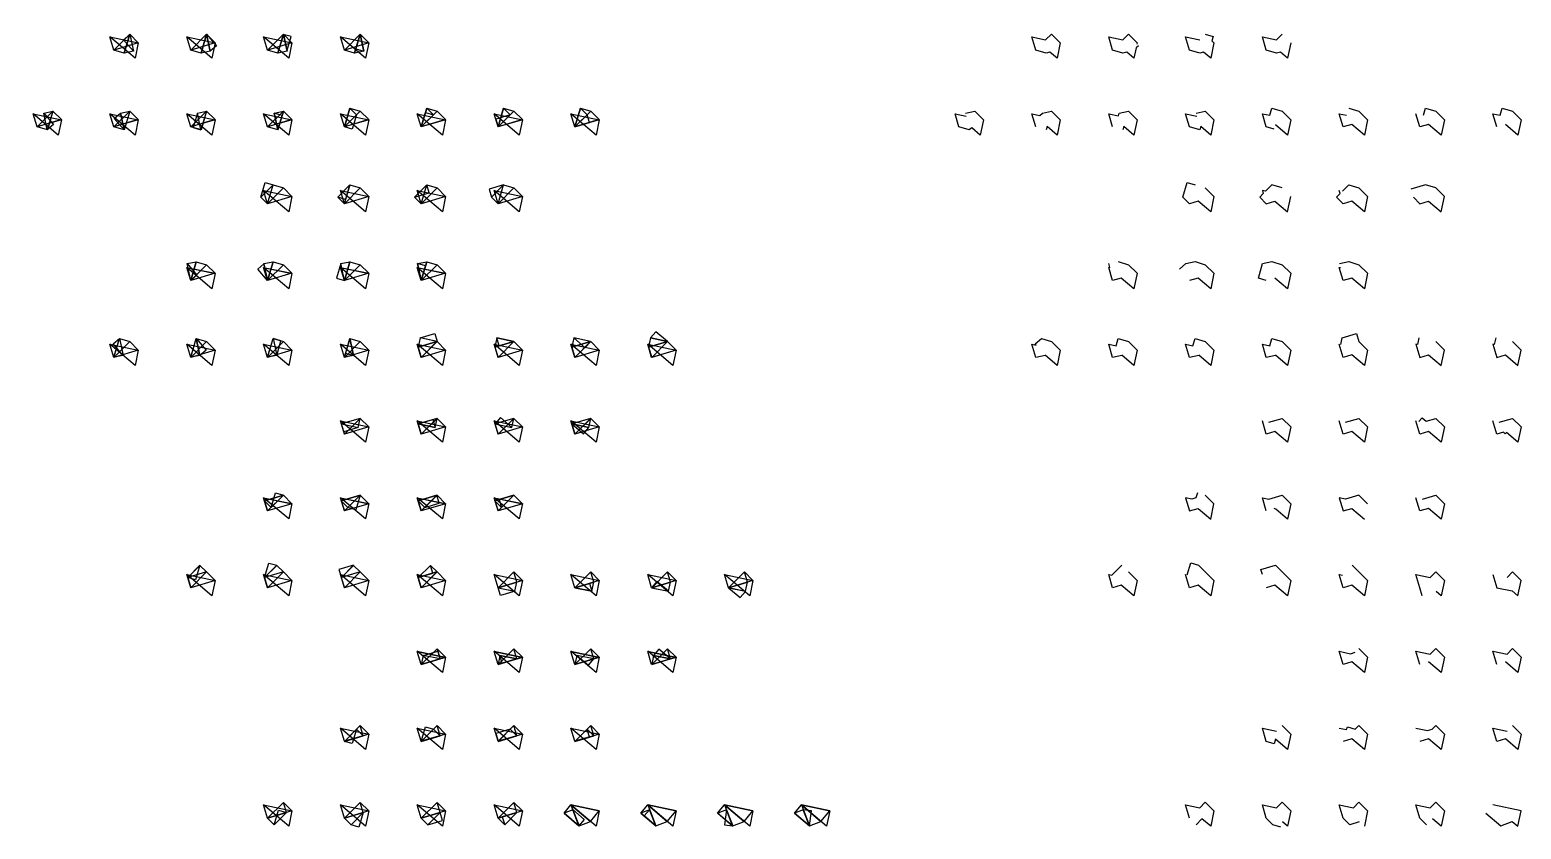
# Model space of a CAD drawing. Header units: inches. Extents: x -12292079.407 to -12292079.373, y 116895049.277 to 116895049.734.
# Drawn here: x -12292079.40041 to -12292079.38685, y 116895049.54271 to 116895049.54998 of the extents above; entities that cross this region are included whole.
import ezdxf

# ---------------------------------------------------------------- set-up
doc = ezdxf.new("R2010")
doc.units = ezdxf.units.IN
doc.header["$MEASUREMENT"] = 0
for name, color, linetype in [('BASE', 170, 'Continuous'), ('HYPOTENUSE', 20, 'Continuous'), ('PERPENDICULAR', 90, 'Continuous'), ('Standard', 7, 'Continuous')]:
    doc.layers.add(name, color=color, linetype=linetype)

# ---------------------------------------------------------------- blocks, each defined once
blk = doc.blocks.new('fundamental_block_GT')
at = {"layer": 'BASE'}
blk.add_line((0, 0), (879, -7), dxfattribs=at)
at = {"layer": 'HYPOTENUSE'}
blk.add_line((883, 469), (0, 0), dxfattribs=at)
at = {"layer": 'PERPENDICULAR'}
blk.add_line((879, -7), (883, 469), dxfattribs=at)

msp = doc.modelspace()

# ---------------------------------------------------------------- linework, layer by layer
for points in [[(-12292079.391174, 116895049.549892), (-12292079.391117, 116895049.549941), (-12292079.391039, 116895049.549863), (-12292079.391068, 116895049.549723), (-12292079.391132, 116895049.549777), (-12292079.391168, 116895049.549769), (-12292079.391261, 116895049.549797), (-12292079.391297, 116895049.549917), (-12292079.391174, 116895049.549892)], [(-12292079.391177, 116895049.547019), (-12292079.391261, 116895049.547001), (-12292079.391297, 116895049.547121), (-12292079.391258, 116895049.547113), (-12292079.391267, 116895049.547124), (-12292079.39121, 116895049.547173), (-12292079.391117, 116895049.547145), (-12292079.391039, 116895049.547067), (-12292079.391068, 116895049.546927), (-12292079.391177, 116895049.54702)], [(-12292079.390478, 116895049.547019), (-12292079.390562, 116895049.547001), (-12292079.390598, 116895049.547121), (-12292079.39053, 116895049.547107), (-12292079.390511, 116895049.547173), (-12292079.390418, 116895049.547145), (-12292079.39034, 116895049.547067), (-12292079.390369, 116895049.546927), (-12292079.390478, 116895049.54702)], [(-12292079.389779, 116895049.547019), (-12292079.389863, 116895049.547001), (-12292079.389899, 116895049.547121), (-12292079.389832, 116895049.547107), (-12292079.389812, 116895049.547173), (-12292079.389719, 116895049.547145), (-12292079.389641, 116895049.547067), (-12292079.38967, 116895049.546927), (-12292079.389779, 116895049.54702)], [(-12292079.38908, 116895049.547019), (-12292079.389164, 116895049.547001), (-12292079.3892, 116895049.547121), (-12292079.389133, 116895049.547107), (-12292079.389113, 116895049.547173), (-12292079.38902, 116895049.547145), (-12292079.388942, 116895049.547067), (-12292079.388971, 116895049.546927), (-12292079.38908, 116895049.54702)]]:
    msp.add_lwpolyline(points)
for points in [[(-12292079.390328, 116895049.549836), (-12292079.390349, 116895049.549818), (-12292079.390369, 116895049.549723), (-12292079.390433, 116895049.549777), (-12292079.390469, 116895049.549769), (-12292079.390562, 116895049.549797), (-12292079.390598, 116895049.549917), (-12292079.390469, 116895049.54989), (-12292079.390418, 116895049.549941), (-12292079.39034, 116895049.549863), (-12292079.390342, 116895049.549852)], [(-12292079.389719, 116895049.549941), (-12292079.389647, 116895049.54992), (-12292079.389659, 116895049.549881), (-12292079.389641, 116895049.549863), (-12292079.38967, 116895049.549723), (-12292079.389734, 116895049.549777), (-12292079.38977, 116895049.549769), (-12292079.389863, 116895049.549797), (-12292079.389899, 116895049.549917), (-12292079.38977, 116895049.54989)], [(-12292079.388942, 116895049.549863), (-12292079.388971, 116895049.549723), (-12292079.389035, 116895049.549777), (-12292079.389071, 116895049.549769), (-12292079.389164, 116895049.549797), (-12292079.3892, 116895049.549917), (-12292079.389071, 116895049.54989), (-12292079.38902, 116895049.549941)], [(-12292079.391899, 116895049.549224), (-12292079.391816, 116895049.549242), (-12292079.391738, 116895049.549164), (-12292079.391767, 116895049.549024), (-12292079.391844, 116895049.54909), (-12292079.391867, 116895049.549071), (-12292079.39196, 116895049.549098), (-12292079.391996, 116895049.549218), (-12292079.391894, 116895049.549197)], [(-12292079.391261, 116895049.549098), (-12292079.391297, 116895049.549218), (-12292079.391225, 116895049.549203), (-12292079.3912, 116895049.549224), (-12292079.391117, 116895049.549242), (-12292079.391039, 116895049.549164), (-12292079.391068, 116895049.549024), (-12292079.391159, 116895049.549101), (-12292079.391168, 116895049.549071)], [(-12292079.390562, 116895049.549098), (-12292079.390598, 116895049.549218), (-12292079.390509, 116895049.5492), (-12292079.390502, 116895049.549224), (-12292079.390418, 116895049.549242), (-12292079.39034, 116895049.549164), (-12292079.390369, 116895049.549024), (-12292079.39046, 116895049.549101), (-12292079.390469, 116895049.549071)], [(-12292079.389803, 116895049.549224), (-12292079.389719, 116895049.549242), (-12292079.389641, 116895049.549164), (-12292079.38967, 116895049.549024), (-12292079.389761, 116895049.549101), (-12292079.38977, 116895049.549071), (-12292079.389863, 116895049.549098), (-12292079.389899, 116895049.549218), (-12292079.389797, 116895049.549197)], [(-12292079.389092, 116895049.549077), (-12292079.389164, 116895049.549098), (-12292079.3892, 116895049.549218), (-12292079.389133, 116895049.549204), (-12292079.389113, 116895049.549269), (-12292079.38902, 116895049.549242), (-12292079.388942, 116895049.549164), (-12292079.388971, 116895049.549024), (-12292079.38908, 116895049.549117)], [(-12292079.388414, 116895049.549269), (-12292079.388321, 116895049.549242), (-12292079.388243, 116895049.549164), (-12292079.388272, 116895049.549024), (-12292079.388387, 116895049.549121), (-12292079.388465, 116895049.549098), (-12292079.388501, 116895049.549218), (-12292079.388434, 116895049.549204)], [(-12292079.387735, 116895049.549204), (-12292079.387715, 116895049.549269), (-12292079.387622, 116895049.549242), (-12292079.387544, 116895049.549164), (-12292079.387574, 116895049.549024), (-12292079.387688, 116895049.549121), (-12292079.387766, 116895049.549098), (-12292079.387802, 116895049.549218)], [(-12292079.387067, 116895049.549098), (-12292079.387103, 116895049.549218), (-12292079.387036, 116895049.549204), (-12292079.387017, 116895049.549269), (-12292079.386923, 116895049.549242), (-12292079.386845, 116895049.549164), (-12292079.386875, 116895049.549024), (-12292079.386989, 116895049.549121)], [(-12292079.389719, 116895049.548543), (-12292079.389641, 116895049.548465), (-12292079.38967, 116895049.548325), (-12292079.389785, 116895049.548422), (-12292079.389863, 116895049.548399), (-12292079.389923, 116895049.548459), (-12292079.389884, 116895049.548592), (-12292079.389812, 116895049.54857)], [(-12292079.38902, 116895049.548543), (-12292079.389113, 116895049.54857), (-12292079.38917, 116895049.548513), (-12292079.3892, 116895049.548519), (-12292079.389192, 116895049.548492), (-12292079.389224, 116895049.548459), (-12292079.389164, 116895049.548399), (-12292079.389086, 116895049.548422), (-12292079.388971, 116895049.548325), (-12292079.388942, 116895049.548465)], [(-12292079.388471, 116895049.548513), (-12292079.388414, 116895049.54857), (-12292079.388321, 116895049.548543), (-12292079.388243, 116895049.548465), (-12292079.388272, 116895049.548325), (-12292079.388387, 116895049.548422), (-12292079.388465, 116895049.548399), (-12292079.388525, 116895049.548459), (-12292079.388493, 116895049.548492), (-12292079.388501, 116895049.548519)], [(-12292079.387826, 116895049.548459), (-12292079.387766, 116895049.548399), (-12292079.387688, 116895049.548422), (-12292079.387574, 116895049.548325), (-12292079.387544, 116895049.548465), (-12292079.387622, 116895049.548543), (-12292079.387715, 116895049.54857), (-12292079.387848, 116895049.548531)], [(-12292079.390511, 116895049.547872), (-12292079.390418, 116895049.547844), (-12292079.39034, 116895049.547766), (-12292079.390369, 116895049.547626), (-12292079.390483, 116895049.547723), (-12292079.390562, 116895049.5477), (-12292079.390598, 116895049.54782), (-12292079.390587, 116895049.547818), (-12292079.390595, 116895049.547854)], [(-12292079.389953, 116895049.547805), (-12292079.389896, 116895049.547854), (-12292079.389812, 116895049.547872), (-12292079.389719, 116895049.547844), (-12292079.389641, 116895049.547766), (-12292079.38967, 116895049.547626), (-12292079.389785, 116895049.547723), (-12292079.389863, 116895049.5477)], [(-12292079.389164, 116895049.5477), (-12292079.389236, 116895049.547721), (-12292079.389197, 116895049.547854), (-12292079.389113, 116895049.547872), (-12292079.38902, 116895049.547844), (-12292079.388942, 116895049.547766), (-12292079.388971, 116895049.547626), (-12292079.389086, 116895049.547723)], [(-12292079.388498, 116895049.547854), (-12292079.388414, 116895049.547872), (-12292079.388321, 116895049.547844), (-12292079.388243, 116895049.547766), (-12292079.388272, 116895049.547626), (-12292079.388387, 116895049.547723), (-12292079.388465, 116895049.5477), (-12292079.388501, 116895049.54782), (-12292079.38849, 116895049.547818)], [(-12292079.388487, 116895049.547119), (-12292079.388475, 116895049.547178), (-12292079.388343, 116895049.547217), (-12292079.388321, 116895049.547145), (-12292079.388243, 116895049.547067), (-12292079.388272, 116895049.546927), (-12292079.388387, 116895049.547024), (-12292079.388465, 116895049.547001), (-12292079.388501, 116895049.547121)], [(-12292079.387776, 116895049.547178), (-12292079.387789, 116895049.547119), (-12292079.387802, 116895049.547121), (-12292079.387766, 116895049.547001), (-12292079.387688, 116895049.547024), (-12292079.387574, 116895049.546927), (-12292079.387544, 116895049.547067), (-12292079.387622, 116895049.547145)], [(-12292079.387077, 116895049.547178), (-12292079.38709, 116895049.547119), (-12292079.387103, 116895049.547121), (-12292079.387067, 116895049.547001), (-12292079.386989, 116895049.547024), (-12292079.386875, 116895049.546927), (-12292079.386845, 116895049.547067), (-12292079.386923, 116895049.547145)], [(-12292079.389141, 116895049.54641), (-12292079.38902, 116895049.546446), (-12292079.388942, 116895049.546368), (-12292079.388971, 116895049.546228), (-12292079.389086, 116895049.546326), (-12292079.389164, 116895049.546302), (-12292079.3892, 116895049.546423)], [(-12292079.388442, 116895049.54641), (-12292079.388321, 116895049.546446), (-12292079.388243, 116895049.546368), (-12292079.388272, 116895049.546228), (-12292079.388387, 116895049.546326), (-12292079.388465, 116895049.546302), (-12292079.388501, 116895049.546423)], [(-12292079.387775, 116895049.546417), (-12292079.387745, 116895049.546452), (-12292079.387708, 116895049.546421), (-12292079.387622, 116895049.546446), (-12292079.387544, 116895049.546368), (-12292079.387574, 116895049.546228), (-12292079.387688, 116895049.546326), (-12292079.387766, 116895049.546302), (-12292079.387802, 116895049.546423)], [(-12292079.387044, 116895049.54641), (-12292079.386923, 116895049.546446), (-12292079.386845, 116895049.546368), (-12292079.386875, 116895049.546228), (-12292079.386979, 116895049.546318), (-12292079.38699, 116895049.546306), (-12292079.387007, 116895049.54632), (-12292079.387067, 116895049.546302), (-12292079.387103, 116895049.546423)], [(-12292079.389791, 116895049.545769), (-12292079.389805, 116895049.545722), (-12292079.38984, 116895049.545711), (-12292079.389899, 116895049.545724), (-12292079.389863, 116895049.545603), (-12292079.389785, 116895049.545627), (-12292079.38967, 116895049.545529), (-12292079.389641, 116895049.545669), (-12292079.389719, 116895049.545747)], [(-12292079.389164, 116895049.545603), (-12292079.3892, 116895049.545724), (-12292079.389141, 116895049.545711), (-12292079.38902, 116895049.545747), (-12292079.388942, 116895049.545669), (-12292079.388971, 116895049.545529), (-12292079.389078, 116895049.545621), (-12292079.389092, 116895049.545625)], [(-12292079.388243, 116895049.545669), (-12292079.388321, 116895049.545747), (-12292079.388442, 116895049.545711), (-12292079.388501, 116895049.545724), (-12292079.388465, 116895049.545603), (-12292079.388387, 116895049.545627), (-12292079.388272, 116895049.545529)], [(-12292079.387743, 116895049.545711), (-12292079.387622, 116895049.545747), (-12292079.387544, 116895049.545669), (-12292079.387574, 116895049.545529), (-12292079.387688, 116895049.545627), (-12292079.387766, 116895049.545603), (-12292079.387802, 116895049.545724)], [(-12292079.390418, 116895049.545048), (-12292079.39034, 116895049.54497), (-12292079.390369, 116895049.544831), (-12292079.390483, 116895049.544928), (-12292079.390562, 116895049.544904), (-12292079.390598, 116895049.545025), (-12292079.390568, 116895049.545018), (-12292079.390479, 116895049.545109)], [(-12292079.389883, 116895049.545022), (-12292079.389852, 116895049.54513), (-12292079.38978, 116895049.545109), (-12292079.389719, 116895049.545048), (-12292079.389641, 116895049.54497), (-12292079.38967, 116895049.544831), (-12292079.389785, 116895049.544928), (-12292079.389863, 116895049.544904), (-12292079.389899, 116895049.545025)], [(-12292079.3892, 116895049.545025), (-12292079.389213, 116895049.545069), (-12292079.389081, 116895049.545109), (-12292079.38902, 116895049.545048), (-12292079.388942, 116895049.54497), (-12292079.388971, 116895049.544831), (-12292079.389086, 116895049.544928), (-12292079.389164, 116895049.544904)], [(-12292079.388382, 116895049.545109), (-12292079.388321, 116895049.545048), (-12292079.388243, 116895049.54497), (-12292079.388272, 116895049.544831), (-12292079.388387, 116895049.544928), (-12292079.388465, 116895049.544904), (-12292079.388501, 116895049.545025), (-12292079.388472, 116895049.545018)], [(-12292079.387745, 116895049.544832), (-12292079.387766, 116895049.544904), (-12292079.387802, 116895049.545025), (-12292079.387673, 116895049.544998), (-12292079.387622, 116895049.545048), (-12292079.387544, 116895049.54497), (-12292079.387574, 116895049.544831), (-12292079.38762, 116895049.54487)], [(-12292079.387103, 116895049.545025), (-12292079.387067, 116895049.544904), (-12292079.386927, 116895049.544875), (-12292079.386875, 116895049.544831), (-12292079.386845, 116895049.54497), (-12292079.386923, 116895049.545048), (-12292079.386974, 116895049.544998)], [(-12292079.388321, 116895049.54435), (-12292079.388243, 116895049.544272), (-12292079.388272, 116895049.544132), (-12292079.388387, 116895049.544229), (-12292079.388465, 116895049.544205), (-12292079.388501, 116895049.544326), (-12292079.388397, 116895049.544304), (-12292079.388354, 116895049.544317)], [(-12292079.387766, 116895049.544205), (-12292079.387802, 116895049.544326), (-12292079.387673, 116895049.544299), (-12292079.387622, 116895049.54435), (-12292079.387544, 116895049.544272), (-12292079.387574, 116895049.544132), (-12292079.387688, 116895049.544229)], [(-12292079.387067, 116895049.544205), (-12292079.387103, 116895049.544326), (-12292079.386974, 116895049.544299), (-12292079.386923, 116895049.54435), (-12292079.386845, 116895049.544272), (-12292079.386875, 116895049.544132), (-12292079.386989, 116895049.544229)], [(-12292079.38902, 116895049.543651), (-12292079.388942, 116895049.543573), (-12292079.388971, 116895049.543433), (-12292079.38908, 116895049.543525), (-12292079.389092, 116895049.543485), (-12292079.389164, 116895049.543506), (-12292079.3892, 116895049.543627), (-12292079.389071, 116895049.5436)], [(-12292079.388501, 116895049.543627), (-12292079.388434, 116895049.543613), (-12292079.388426, 116895049.543639), (-12292079.388354, 116895049.543618), (-12292079.388321, 116895049.543651), (-12292079.388243, 116895049.543573), (-12292079.388272, 116895049.543433), (-12292079.388387, 116895049.54353), (-12292079.388465, 116895049.543506)], [(-12292079.387802, 116895049.543627), (-12292079.387698, 116895049.543605), (-12292079.387655, 116895049.543618), (-12292079.387622, 116895049.543651), (-12292079.387544, 116895049.543573), (-12292079.387574, 116895049.543433), (-12292079.387688, 116895049.54353), (-12292079.387766, 116895049.543506)], [(-12292079.386923, 116895049.543651), (-12292079.386845, 116895049.543573), (-12292079.386875, 116895049.543433), (-12292079.386989, 116895049.54353), (-12292079.387067, 116895049.543506), (-12292079.387103, 116895049.543627), (-12292079.386974, 116895049.5436)], [(-12292079.389863, 116895049.542807), (-12292079.389899, 116895049.542928), (-12292079.38977, 116895049.542901), (-12292079.389719, 116895049.542952), (-12292079.389641, 116895049.542874), (-12292079.38967, 116895049.542734), (-12292079.389749, 116895049.542801), (-12292079.389802, 116895049.542747)], [(-12292079.389031, 116895049.542726), (-12292079.389103, 116895049.542747), (-12292079.389164, 116895049.542807), (-12292079.3892, 116895049.542928), (-12292079.389071, 116895049.542901), (-12292079.38902, 116895049.542952), (-12292079.388942, 116895049.542874), (-12292079.388971, 116895049.542734), (-12292079.389018, 116895049.542773)], [(-12292079.388318, 116895049.542773), (-12292079.388404, 116895049.542747), (-12292079.388465, 116895049.542807), (-12292079.388501, 116895049.542928), (-12292079.388372, 116895049.542901), (-12292079.388321, 116895049.542952), (-12292079.388243, 116895049.542874), (-12292079.388272, 116895049.542734)], [(-12292079.387706, 116895049.542747), (-12292079.387766, 116895049.542807), (-12292079.387802, 116895049.542928), (-12292079.387673, 116895049.542901), (-12292079.387622, 116895049.542952), (-12292079.387544, 116895049.542874), (-12292079.387574, 116895049.542734), (-12292079.387652, 116895049.542801)], [(-12292079.387166, 116895049.542854), (-12292079.38703, 116895049.542738), (-12292079.386927, 116895049.542778), (-12292079.386875, 116895049.542734), (-12292079.386845, 116895049.542874), (-12292079.387103, 116895049.542928)]]:
    msp.add_lwpolyline(points, close=True)

# ---------------------------------------------------------------- block references
for p, xscale, yscale, zscale, rotation in [((-12292079.399426, 116895049.549863), -2.634471657972354e-07, 2.634471657972353e-07, 2.634471657972354e-07, 16.128533538404), ((-12292079.399648, 116895049.549797), -2.315494866203326e-07, 2.315494866203326e-07, 2.315494866203326e-07, 224.6180147562278), ((-12292079.399504, 116895049.549941), -2.035103554868196e-07, 2.035103554868196e-07, 2.035103554868196e-07, 73.10568086252998), ((-12292079.399504, 116895049.549941), -1.788697228013804e-07, 1.788697228013803e-07, 1.788697228013803e-07, 101.5939273907236), ((-12292079.399471, 116895049.549787), -1.572177793213685e-07, 1.572177793213685e-07, 1.572177793213685e-07, 310.081956251582), ((-12292079.398727, 116895049.549863), -2.634471657972354e-07, 2.634471657972353e-07, 2.634471657972354e-07, 16.128533538404), ((-12292079.398949, 116895049.549797), -2.315494866203326e-07, 2.315494866203326e-07, 2.315494866203326e-07, 224.6180147562278), ((-12292079.398805, 116895049.549941), -2.035103554868196e-07, 2.035103554868196e-07, 2.035103554868196e-07, 73.10568086252998), ((-12292079.398805, 116895049.549941), -1.788697228013804e-07, 1.788697228013803e-07, 1.788697228013803e-07, 101.5939273907236), ((-12292079.398805, 116895049.549941), -1.572177793213685e-07, 1.572177793213685e-07, 1.572177793213685e-07, 130.0819562515822), ((-12292079.398028, 116895049.549863), -2.634471657972354e-07, 2.634471657972353e-07, 2.634471657972354e-07, 16.128533538404), ((-12292079.39825, 116895049.549797), -2.315494866203326e-07, 2.315494866203326e-07, 2.315494866203326e-07, 224.6180147562278), ((-12292079.398106, 116895049.549941), -2.035103554868196e-07, 2.035103554868196e-07, 2.035103554868196e-07, 73.10568086252998), ((-12292079.398106, 116895049.549941), -1.788697228013804e-07, 1.788697228013803e-07, 1.788697228013803e-07, 101.5939273907236), ((-12292079.398074, 116895049.549787), 1.572177793213685e-07, 1.572177793213685e-07, 1.572177793213685e-07, 74.08195625377519), ((-12292079.397329, 116895049.549863), -2.634471657972354e-07, 2.634471657972353e-07, 2.634471657972354e-07, 16.128533538404), ((-12292079.397551, 116895049.549797), -2.315494866203326e-07, 2.315494866203326e-07, 2.315494866203326e-07, 224.6180147562278), ((-12292079.397408, 116895049.549941), -2.035103554868196e-07, 2.035103554868196e-07, 2.035103554868196e-07, 73.10568086252998), ((-12292079.397408, 116895049.549941), -1.788697228013804e-07, 1.788697228013803e-07, 1.788697228013803e-07, 101.5939273907236), ((-12292079.397408, 116895049.549941), 1.572177793213685e-07, 1.572177793213685e-07, 1.572177793213685e-07, 254.0819562537752), ((-12292079.400125, 116895049.549164), -2.634471657972354e-07, 2.634471657972353e-07, 2.634471657972354e-07, 16.128533538404), ((-12292079.400347, 116895049.549098), -2.315494866203326e-07, 2.315494866203326e-07, 2.315494866203326e-07, 224.6180147562278), ((-12292079.400203, 116895049.549242), -2.035103554868196e-07, 2.035103554868196e-07, 2.035103554868196e-07, 73.10568086252998), ((-12292079.400287, 116895049.549224), -1.572177793213685e-07, 1.572177793213685e-07, 1.572177793213685e-07, 130.0819562515822), ((-12292079.400254, 116895049.549071), -1.788697228013804e-07, 1.788697228013803e-07, 1.788697228013804e-07, 281.5939273907236), ((-12292079.399426, 116895049.549164), -2.634471657972354e-07, 2.634471657972353e-07, 2.634471657972354e-07, 16.128533538404), ((-12292079.399648, 116895049.549098), -2.315494866203326e-07, 2.315494866203326e-07, 2.315494866203326e-07, 224.6180147562278), ((-12292079.399504, 116895049.549242), -2.035103554868196e-07, 2.035103554868196e-07, 2.035103554868196e-07, 73.10568086252998), ((-12292079.399555, 116895049.549071), -1.572177793213685e-07, 1.572177793213685e-07, 1.572177793213685e-07, 310.081956251582), ((-12292079.399555, 116895049.549071), -1.788697228013804e-07, 1.788697228013803e-07, 1.788697228013804e-07, 281.5939273907236), ((-12292079.398727, 116895049.549164), -2.634471657972354e-07, 2.634471657972353e-07, 2.634471657972354e-07, 16.128533538404), ((-12292079.398949, 116895049.549098), -2.315494866203326e-07, 2.315494866203326e-07, 2.315494866203326e-07, 224.6180147562278), ((-12292079.398805, 116895049.549242), -2.035103554868196e-07, 2.035103554868196e-07, 2.035103554868196e-07, 73.10568086252998), ((-12292079.398889, 116895049.549224), 1.572177793213685e-07, 1.572177793213685e-07, 1.572177793213685e-07, 254.0819562537752), ((-12292079.398856, 116895049.549071), -1.788697228013804e-07, 1.788697228013803e-07, 1.788697228013804e-07, 281.5939273907236), ((-12292079.398028, 116895049.549164), -2.634471657972354e-07, 2.634471657972353e-07, 2.634471657972354e-07, 16.128533538404), ((-12292079.39825, 116895049.549098), -2.315494866203326e-07, 2.315494866203326e-07, 2.315494866203326e-07, 224.6180147562278), ((-12292079.398106, 116895049.549242), -2.035103554868196e-07, 2.035103554868196e-07, 2.035103554868196e-07, 73.10568086252998), ((-12292079.398157, 116895049.549071), 1.572177793213685e-07, 1.572177793213685e-07, 1.572177793213685e-07, 74.08195625377519), ((-12292079.398157, 116895049.549071), -1.788697228013804e-07, 1.788697228013803e-07, 1.788697228013804e-07, 281.5939273907236), ((-12292079.397551, 116895049.549098), 1.788697228013804e-07, 1.788697228013804e-07, 1.788697228013804e-07, 45.59392739291682), ((-12292079.397329, 116895049.549164), -2.634471657972354e-07, 2.634471657972353e-07, 2.634471657972354e-07, 16.128533538404), ((-12292079.397551, 116895049.549098), -2.035103554868197e-07, 2.035103554868197e-07, 2.035103554868197e-07, 253.1056808625299), ((-12292079.397551, 116895049.549098), -2.315494866203326e-07, 2.315494866203326e-07, 2.315494866203326e-07, 224.6180147562278), ((-12292079.39744, 116895049.549209), -1.572119656786098e-07, 1.572119656786098e-07, 1.572119656786098e-07, 73.10608272808594), ((-12292079.396852, 116895049.549098), 1.788697228013804e-07, 1.788697228013804e-07, 1.788697228013804e-07, 45.59392739291682), ((-12292079.39663, 116895049.549164), -2.634471657972354e-07, 2.634471657972353e-07, 2.634471657972354e-07, 16.128533538404), ((-12292079.396852, 116895049.549098), -2.035103554868197e-07, 2.035103554868197e-07, 2.035103554868197e-07, 253.1056808625299), ((-12292079.396852, 116895049.549098), -2.315494866203326e-07, 2.315494866203326e-07, 2.315494866203326e-07, 224.6180147562278), ((-12292079.396852, 116895049.549098), -1.572119656786098e-07, 1.572119656786098e-07, 1.572119656786098e-07, 253.106082728086), ((-12292079.396153, 116895049.549098), 1.788697228013804e-07, 1.788697228013804e-07, 1.788697228013804e-07, 45.59392739291682), ((-12292079.395931, 116895049.549164), -2.634471657972354e-07, 2.634471657972353e-07, 2.634471657972354e-07, 16.128533538404), ((-12292079.396042, 116895049.549209), 1.572119656786098e-07, 1.572119656786098e-07, 1.572119656786098e-07, 197.1060827302791), ((-12292079.396153, 116895049.549098), -2.035103554868197e-07, 2.035103554868197e-07, 2.035103554868197e-07, 253.1056808625299), ((-12292079.396153, 116895049.549098), -2.315494866203326e-07, 2.315494866203326e-07, 2.315494866203326e-07, 224.6180147562278), ((-12292079.395454, 116895049.549098), 1.788697228013804e-07, 1.788697228013804e-07, 1.788697228013804e-07, 45.59392739291682), ((-12292079.395232, 116895049.549164), -2.634471657972354e-07, 2.634471657972353e-07, 2.634471657972354e-07, 16.128533538404), ((-12292079.395454, 116895049.549098), 1.572119656786098e-07, 1.572119656786098e-07, 1.572119656786098e-07, 17.10608273027907), ((-12292079.395454, 116895049.549098), -2.035103554868197e-07, 2.035103554868197e-07, 2.035103554868197e-07, 253.1056808625299), ((-12292079.395454, 116895049.549098), -2.315494866203326e-07, 2.315494866203326e-07, 2.315494866203326e-07, 224.6180147562278), ((-12292079.398311, 116895049.548459), -1.572119656786098e-07, 1.572119656786098e-07, 1.572119656786098e-07, 253.106082728086), ((-12292079.3982, 116895049.54857), 1.788697228013803e-07, 1.788697228013803e-07, 1.788697228013803e-07, 225.5939273929168), ((-12292079.398028, 116895049.548465), -2.634471657972354e-07, 2.634471657972353e-07, 2.634471657972354e-07, 16.128533538404), ((-12292079.39825, 116895049.548399), -2.035103554868197e-07, 2.035103554868197e-07, 2.035103554868197e-07, 253.1056808625299), ((-12292079.39825, 116895049.548399), -2.315494866203326e-07, 2.315494866203326e-07, 2.315494866203326e-07, 224.6180147562278), ((-12292079.397501, 116895049.54857), -1.572119656786098e-07, 1.572119656786098e-07, 1.572119656786098e-07, 73.10608272808594), ((-12292079.397501, 116895049.54857), 1.788697228013803e-07, 1.788697228013803e-07, 1.788697228013803e-07, 225.5939273929168), ((-12292079.397329, 116895049.548465), -2.634471657972354e-07, 2.634471657972353e-07, 2.634471657972354e-07, 16.128533538404), ((-12292079.397551, 116895049.548399), -2.035103554868197e-07, 2.035103554868197e-07, 2.035103554868197e-07, 253.1056808625299), ((-12292079.397551, 116895049.548399), -2.315494866203326e-07, 2.315494866203326e-07, 2.315494866203326e-07, 224.6180147562278), ((-12292079.396913, 116895049.548459), 1.572119656786098e-07, 1.572119656786098e-07, 1.572119656786098e-07, 17.10608273027907), ((-12292079.396802, 116895049.54857), 1.788697228013803e-07, 1.788697228013803e-07, 1.788697228013803e-07, 225.5939273929168), ((-12292079.39663, 116895049.548465), -2.634471657972354e-07, 2.634471657972353e-07, 2.634471657972354e-07, 16.128533538404), ((-12292079.396852, 116895049.548399), -2.035103554868197e-07, 2.035103554868197e-07, 2.035103554868197e-07, 253.1056808625299), ((-12292079.396852, 116895049.548399), -2.315494866203326e-07, 2.315494866203326e-07, 2.315494866203326e-07, 224.6180147562278), ((-12292079.396103, 116895049.548571), 1.572119656786098e-07, 1.572119656786098e-07, 1.572119656786098e-07, 197.1060827302791), ((-12292079.396103, 116895049.54857), 1.788697228013803e-07, 1.788697228013803e-07, 1.788697228013803e-07, 225.5939273929168), ((-12292079.395931, 116895049.548465), -2.634471657972354e-07, 2.634471657972353e-07, 2.634471657972354e-07, 16.128533538404), ((-12292079.396153, 116895049.548399), -2.035103554868197e-07, 2.035103554868197e-07, 2.035103554868197e-07, 253.1056808625299), ((-12292079.396153, 116895049.548399), -2.315494866203326e-07, 2.315494866203326e-07, 2.315494866203326e-07, 224.6180147562278), ((-12292079.398982, 116895049.547854), -1.572177793213685e-07, 1.572177793213685e-07, 1.572177793213685e-07, 130.0819562515822), ((-12292079.398727, 116895049.547766), -2.634471657972354e-07, 2.634471657972353e-07, 2.634471657972354e-07, 16.128533538404), ((-12292079.398949, 116895049.5477), -1.788697228013804e-07, 1.788697228013803e-07, 1.788697228013804e-07, 281.5939273907236), ((-12292079.398949, 116895049.5477), -2.035103554868197e-07, 2.035103554868197e-07, 2.035103554868197e-07, 253.1056808625299), ((-12292079.398949, 116895049.5477), -2.315494866203326e-07, 2.315494866203326e-07, 2.315494866203326e-07, 224.6180147562278), ((-12292079.39825, 116895049.5477), -1.572177793213685e-07, 1.572177793213685e-07, 1.572177793213685e-07, 310.081956251582), ((-12292079.398028, 116895049.547766), -2.634471657972354e-07, 2.634471657972353e-07, 2.634471657972354e-07, 16.128533538404), ((-12292079.39825, 116895049.5477), -1.788697228013804e-07, 1.788697228013803e-07, 1.788697228013804e-07, 281.5939273907236), ((-12292079.39825, 116895049.5477), -2.035103554868197e-07, 2.035103554868197e-07, 2.035103554868197e-07, 253.1056808625299), ((-12292079.39825, 116895049.5477), -2.315494866203326e-07, 2.315494866203326e-07, 2.315494866203326e-07, 224.6180147562278), ((-12292079.397584, 116895049.547854), 1.572177793213685e-07, 1.572177793213685e-07, 1.572177793213685e-07, 254.0819562537752), ((-12292079.397329, 116895049.547766), -2.634471657972354e-07, 2.634471657972353e-07, 2.634471657972354e-07, 16.128533538404), ((-12292079.397551, 116895049.5477), -1.788697228013804e-07, 1.788697228013803e-07, 1.788697228013804e-07, 281.5939273907236), ((-12292079.397551, 116895049.5477), -2.035103554868197e-07, 2.035103554868197e-07, 2.035103554868197e-07, 253.1056808625299), ((-12292079.397551, 116895049.5477), -2.315494866203326e-07, 2.315494866203326e-07, 2.315494866203326e-07, 224.6180147562278), ((-12292079.396852, 116895049.5477), 1.572177793213685e-07, 1.572177793213685e-07, 1.572177793213685e-07, 74.08195625377519), ((-12292079.39663, 116895049.547766), -2.634471657972354e-07, 2.634471657972353e-07, 2.634471657972354e-07, 16.128533538404), ((-12292079.396852, 116895049.5477), -1.788697228013804e-07, 1.788697228013803e-07, 1.788697228013804e-07, 281.5939273907236), ((-12292079.396852, 116895049.5477), -2.035103554868197e-07, 2.035103554868197e-07, 2.035103554868197e-07, 253.1056808625299), ((-12292079.396852, 116895049.5477), -2.315494866203326e-07, 2.315494866203326e-07, 2.315494866203326e-07, 224.6180147562278), ((-12292079.399426, 116895049.547067), -2.634471657972354e-07, 2.634471657972353e-07, 2.634471657972354e-07, 16.128533538404), ((-12292079.399597, 116895049.547173), -1.788697228013804e-07, 1.788697228013803e-07, 1.788697228013803e-07, 101.5939273907236), ((-12292079.399565, 116895049.547019), -1.572177793213685e-07, 1.572177793213685e-07, 1.572177793213685e-07, 310.081956251582), ((-12292079.399648, 116895049.547001), -2.035103554868197e-07, 2.035103554868197e-07, 2.035103554868197e-07, 253.1056808625299), ((-12292079.399648, 116895049.547001), -2.315494866203326e-07, 2.315494866203326e-07, 2.315494866203326e-07, 224.6180147562278), ((-12292079.398727, 116895049.547067), -2.634471657972354e-07, 2.634471657972353e-07, 2.634471657972354e-07, 16.128533538404), ((-12292079.398899, 116895049.547173), -1.788697228013804e-07, 1.788697228013803e-07, 1.788697228013803e-07, 101.5939273907236), ((-12292079.398899, 116895049.547173), -1.572177793213685e-07, 1.572177793213685e-07, 1.572177793213685e-07, 130.0819562515822), ((-12292079.398949, 116895049.547001), -2.035103554868197e-07, 2.035103554868197e-07, 2.035103554868197e-07, 253.1056808625299), ((-12292079.398949, 116895049.547001), -2.315494866203326e-07, 2.315494866203326e-07, 2.315494866203326e-07, 224.6180147562278), ((-12292079.398028, 116895049.547067), -2.634471657972354e-07, 2.634471657972353e-07, 2.634471657972354e-07, 16.128533538404), ((-12292079.3982, 116895049.547173), -1.788697228013804e-07, 1.788697228013803e-07, 1.788697228013803e-07, 101.5939273907236), ((-12292079.39825, 116895049.547001), -2.035103554868197e-07, 2.035103554868197e-07, 2.035103554868197e-07, 253.1056808625299), ((-12292079.39825, 116895049.547001), -2.315494866203326e-07, 2.315494866203326e-07, 2.315494866203326e-07, 224.6180147562278), ((-12292079.398167, 116895049.547019), 1.572177793213685e-07, 1.572177793213685e-07, 1.572177793213685e-07, 74.08195625377519), ((-12292079.397329, 116895049.547067), -2.634471657972354e-07, 2.634471657972353e-07, 2.634471657972354e-07, 16.128533538404), ((-12292079.397501, 116895049.547173), -1.788697228013804e-07, 1.788697228013803e-07, 1.788697228013803e-07, 101.5939273907236), ((-12292079.397551, 116895049.547001), -2.035103554868197e-07, 2.035103554868197e-07, 2.035103554868197e-07, 253.1056808625299), ((-12292079.397551, 116895049.547001), -2.315494866203326e-07, 2.315494866203326e-07, 2.315494866203326e-07, 224.6180147562278), ((-12292079.397501, 116895049.547173), 1.572177793213685e-07, 1.572177793213685e-07, 1.572177793213685e-07, 254.0819562537752), ((-12292079.39663, 116895049.547067), -2.634471657972354e-07, 2.634471657972353e-07, 2.634471657972354e-07, 16.128533538404), ((-12292079.396709, 116895049.547145), 2.035103554868196e-07, 2.035103554868196e-07, 2.035103554868196e-07, 197.1056808647229), ((-12292079.396709, 116895049.547145), 1.788698792147049e-07, 1.788698792147049e-07, 1.788698792147049e-07, 168.6182652573001), ((-12292079.396862, 116895049.547178), -1.572102741559611e-07, 1.572102741559611e-07, 1.572102741559611e-07, 196.1305013513382), ((-12292079.396852, 116895049.547001), -2.315494866203326e-07, 2.315494866203326e-07, 2.315494866203326e-07, 224.6180147562278), ((-12292079.395931, 116895049.547067), -2.634471657972354e-07, 2.634471657972353e-07, 2.634471657972354e-07, 16.128533538404), ((-12292079.39601, 116895049.547145), 2.035103554868196e-07, 2.035103554868196e-07, 2.035103554868196e-07, 197.1056808647229), ((-12292079.39601, 116895049.547145), 1.788698792147049e-07, 1.788698792147049e-07, 1.788698792147049e-07, 168.6182652573001), ((-12292079.39601, 116895049.547145), -1.572102741559611e-07, 1.572102741559611e-07, 1.572102741559611e-07, 16.1305013513382), ((-12292079.396153, 116895049.547001), -2.315494866203326e-07, 2.315494866203326e-07, 2.315494866203326e-07, 224.6180147562278), ((-12292079.395232, 116895049.547067), -2.634471657972354e-07, 2.634471657972353e-07, 2.634471657972354e-07, 16.128533538404), ((-12292079.395311, 116895049.547145), 2.035103554868196e-07, 2.035103554868196e-07, 2.035103554868196e-07, 197.1056808647229), ((-12292079.395311, 116895049.547145), 1.788698792147049e-07, 1.788698792147049e-07, 1.788698792147049e-07, 168.6182652573001), ((-12292079.395465, 116895049.547178), 1.572102741559611e-07, 1.572102741559611e-07, 1.572102741559611e-07, 320.1305013535314), ((-12292079.395454, 116895049.547001), -2.315494866203326e-07, 2.315494866203326e-07, 2.315494866203326e-07, 224.6180147562278), ((-12292079.394534, 116895049.547067), -2.634471657972354e-07, 2.634471657972353e-07, 2.634471657972354e-07, 16.128533538404), ((-12292079.394612, 116895049.547145), 2.035103554868196e-07, 2.035103554868196e-07, 2.035103554868196e-07, 197.1056808647229), ((-12292079.394612, 116895049.547145), 1.788698792147049e-07, 1.788698792147049e-07, 1.788698792147049e-07, 168.6182652573001), ((-12292079.394612, 116895049.547145), 1.572102741559611e-07, 1.572102741559611e-07, 1.572102741559611e-07, 140.1305013535314), ((-12292079.394755, 116895049.547001), -2.315494866203326e-07, 2.315494866203326e-07, 2.315494866203326e-07, 224.6180147562278), ((-12292079.397329, 116895049.546368), -2.634471657972354e-07, 2.634471657972353e-07, 2.634471657972354e-07, 16.128533538404), ((-12292079.397579, 116895049.546395), 1.788698792147049e-07, 1.788698792147049e-07, 1.788698792147049e-07, 348.6182652573002), ((-12292079.39663, 116895049.546368), -2.634471657972354e-07, 2.634471657972353e-07, 2.634471657972354e-07, 16.128533538404), ((-12292079.39688, 116895049.546395), 1.788698792147049e-07, 1.788698792147049e-07, 1.788698792147049e-07, 348.6182652573002), ((-12292079.395931, 116895049.546368), -2.634471657972354e-07, 2.634471657972353e-07, 2.634471657972354e-07, 16.128533538404), ((-12292079.396181, 116895049.546395), 1.788698792147049e-07, 1.788698792147049e-07, 1.788698792147049e-07, 348.6182652573002), ((-12292079.395232, 116895049.546368), -2.634471657972354e-07, 2.634471657972353e-07, 2.634471657972354e-07, 16.128533538404), ((-12292079.395482, 116895049.546395), 1.788698792147049e-07, 1.788698792147049e-07, 1.788698792147049e-07, 348.6182652573002), ((-12292079.397408, 116895049.546446), 2.035103554868196e-07, 2.035103554868196e-07, 2.035103554868196e-07, 197.1056808647229), ((-12292079.397425, 116895049.546363), -1.572102741559611e-07, 1.572102741559611e-07, 1.572102741559611e-07, 16.1305013513382), ((-12292079.397551, 116895049.546302), -2.315494866203326e-07, 2.315494866203326e-07, 2.315494866203326e-07, 224.6180147562278), ((-12292079.396709, 116895049.546446), 2.035103554868196e-07, 2.035103554868196e-07, 2.035103554868196e-07, 197.1056808647229), ((-12292079.39688, 116895049.546395), -1.572102741559611e-07, 1.572102741559611e-07, 1.572102741559611e-07, 196.1305013513382), ((-12292079.396852, 116895049.546302), -2.315494866203326e-07, 2.315494866203326e-07, 2.315494866203326e-07, 224.6180147562278), ((-12292079.39601, 116895049.546446), 2.035103554868196e-07, 2.035103554868196e-07, 2.035103554868196e-07, 197.1056808647229), ((-12292079.396027, 116895049.546363), 1.572102741559611e-07, 1.572102741559611e-07, 1.572102741559611e-07, 140.1305013535314), ((-12292079.396153, 116895049.546302), -2.315494866203326e-07, 2.315494866203326e-07, 2.315494866203326e-07, 224.6180147562278), ((-12292079.395482, 116895049.546395), 1.572102741559611e-07, 1.572102741559611e-07, 1.572102741559611e-07, 320.1305013535314), ((-12292079.395311, 116895049.546446), 2.035103554868196e-07, 2.035103554868196e-07, 2.035103554868196e-07, 197.1056808647229), ((-12292079.395454, 116895049.546302), -2.315494866203326e-07, 2.315494866203326e-07, 2.315494866203326e-07, 224.6180147562278), ((-12292079.398028, 116895049.545669), -2.634471657972354e-07, 2.634471657972353e-07, 2.634471657972354e-07, 16.128533538404), ((-12292079.398106, 116895049.545747), -1.788698792147049e-07, 1.788698792147049e-07, 1.788698792147049e-07, 44.61826525510698), ((-12292079.397329, 116895049.545669), -2.634471657972354e-07, 2.634471657972353e-07, 2.634471657972354e-07, 16.128533538404), ((-12292079.397408, 116895049.545747), -1.788698792147049e-07, 1.788698792147049e-07, 1.788698792147049e-07, 44.61826525510698), ((-12292079.39663, 116895049.545669), -2.634471657972354e-07, 2.634471657972353e-07, 2.634471657972354e-07, 16.128533538404), ((-12292079.396709, 116895049.545747), -1.788698792147049e-07, 1.788698792147049e-07, 1.788698792147049e-07, 44.61826525510698), ((-12292079.395931, 116895049.545669), -2.634471657972354e-07, 2.634471657972353e-07, 2.634471657972354e-07, 16.128533538404), ((-12292079.39601, 116895049.545747), -1.788698792147049e-07, 1.788698792147049e-07, 1.788698792147049e-07, 44.61826525510698), ((-12292079.398106, 116895049.545747), 2.035103554868196e-07, 2.035103554868196e-07, 2.035103554868196e-07, 197.1056808647229), ((-12292079.39825, 116895049.545603), -2.315494866203326e-07, 2.315494866203326e-07, 2.315494866203326e-07, 224.6180147562278), ((-12292079.398217, 116895049.545636), -1.572106510359686e-07, 1.572106510359686e-07, 1.572106510359686e-07, 253.1065636320981), ((-12292079.397408, 116895049.545747), 2.035103554868196e-07, 2.035103554868196e-07, 2.035103554868196e-07, 197.1056808647229), ((-12292079.397551, 116895049.545603), -2.315494866203326e-07, 2.315494866203326e-07, 2.315494866203326e-07, 224.6180147562278), ((-12292079.397408, 116895049.545747), -1.572106510359687e-07, 1.572106510359687e-07, 1.572106510359687e-07, 73.10656363209807), ((-12292079.396709, 116895049.545747), 2.035103554868196e-07, 2.035103554868196e-07, 2.035103554868196e-07, 197.1056808647229), ((-12292079.396852, 116895049.545603), -2.315494866203326e-07, 2.315494866203326e-07, 2.315494866203326e-07, 224.6180147562278), ((-12292079.39682, 116895049.545636), 1.572106510359686e-07, 1.572106510359686e-07, 1.572106510359686e-07, 17.10656363429122), ((-12292079.39601, 116895049.545747), 2.035103554868196e-07, 2.035103554868196e-07, 2.035103554868196e-07, 197.1056808647229), ((-12292079.396153, 116895049.545603), -2.315494866203326e-07, 2.315494866203326e-07, 2.315494866203326e-07, 224.6180147562278), ((-12292079.39601, 116895049.545747), 1.572106510359687e-07, 1.572106510359687e-07, 1.572106510359687e-07, 197.1065636342912), ((-12292079.398977, 116895049.544997), -1.788698792147048e-07, 1.788698792147049e-07, 1.788698792147049e-07, 224.618265255107), ((-12292079.398866, 116895049.545109), -1.572106510359687e-07, 1.572106510359687e-07, 1.572106510359687e-07, 73.10656363209807), ((-12292079.398278, 116895049.544997), -1.572106510359686e-07, 1.572106510359686e-07, 1.572106510359686e-07, 253.1065636320981), ((-12292079.398278, 116895049.544997), -1.788698792147048e-07, 1.788698792147049e-07, 1.788698792147049e-07, 224.618265255107), ((-12292079.397468, 116895049.545109), 1.572106510359687e-07, 1.572106510359687e-07, 1.572106510359687e-07, 197.1065636342912), ((-12292079.397579, 116895049.544997), -1.788698792147048e-07, 1.788698792147049e-07, 1.788698792147049e-07, 224.618265255107), ((-12292079.39688, 116895049.544997), 1.572106510359686e-07, 1.572106510359686e-07, 1.572106510359686e-07, 17.10656363429122), ((-12292079.39688, 116895049.544997), -1.788698792147048e-07, 1.788698792147049e-07, 1.788698792147049e-07, 224.618265255107), ((-12292079.398727, 116895049.54497), -2.634471657972354e-07, 2.634471657972353e-07, 2.634471657972354e-07, 16.128533538404), ((-12292079.398805, 116895049.545048), 2.035103554868196e-07, 2.035103554868196e-07, 2.035103554868196e-07, 197.1056808647229), ((-12292079.398949, 116895049.544904), -2.315494866203326e-07, 2.315494866203326e-07, 2.315494866203326e-07, 224.6180147562278), ((-12292079.398028, 116895049.54497), -2.634471657972354e-07, 2.634471657972353e-07, 2.634471657972354e-07, 16.128533538404), ((-12292079.398106, 116895049.545048), 2.035103554868196e-07, 2.035103554868196e-07, 2.035103554868196e-07, 197.1056808647229), ((-12292079.39825, 116895049.544904), -2.315494866203326e-07, 2.315494866203326e-07, 2.315494866203326e-07, 224.6180147562278), ((-12292079.397329, 116895049.54497), -2.634471657972354e-07, 2.634471657972353e-07, 2.634471657972354e-07, 16.128533538404), ((-12292079.397408, 116895049.545048), 2.035103554868196e-07, 2.035103554868196e-07, 2.035103554868196e-07, 197.1056808647229), ((-12292079.397551, 116895049.544904), -2.315494866203326e-07, 2.315494866203326e-07, 2.315494866203326e-07, 224.6180147562278), ((-12292079.39663, 116895049.54497), -2.634471657972354e-07, 2.634471657972353e-07, 2.634471657972354e-07, 16.128533538404), ((-12292079.396709, 116895049.545048), 2.035103554868196e-07, 2.035103554868196e-07, 2.035103554868196e-07, 197.1056808647229), ((-12292079.396852, 116895049.544904), -2.315494866203326e-07, 2.315494866203326e-07, 2.315494866203326e-07, 224.6180147562278), ((-12292079.395931, 116895049.54497), -2.634471657972354e-07, 2.634471657972353e-07, 2.634471657972354e-07, 16.128533538404), ((-12292079.396153, 116895049.544904), 2.035103554868197e-07, 2.035103554868197e-07, 2.035103554868197e-07, 17.10568086472303), ((-12292079.396153, 116895049.544904), -2.315494866203326e-07, 2.315494866203326e-07, 2.315494866203326e-07, 224.6180147562278), ((-12292079.396153, 116895049.544904), 1.788698792147049e-07, 1.788698792147049e-07, 1.788698792147049e-07, 348.6182652573002), ((-12292079.395232, 116895049.54497), -2.634471657972354e-07, 2.634471657972353e-07, 2.634471657972354e-07, 16.128533538404), ((-12292079.395454, 116895049.544904), 2.035103554868197e-07, 2.035103554868197e-07, 2.035103554868197e-07, 17.10568086472303), ((-12292079.395454, 116895049.544904), -2.315494866203326e-07, 2.315494866203326e-07, 2.315494866203326e-07, 224.6180147562278), ((-12292079.395454, 116895049.544904), 1.788698792147049e-07, 1.788698792147049e-07, 1.788698792147049e-07, 348.6182652573002), ((-12292079.394534, 116895049.54497), -2.634471657972354e-07, 2.634471657972353e-07, 2.634471657972354e-07, 16.128533538404), ((-12292079.394755, 116895049.544904), 2.035103554868197e-07, 2.035103554868197e-07, 2.035103554868197e-07, 17.10568086472303), ((-12292079.394755, 116895049.544904), -2.315494866203326e-07, 2.315494866203326e-07, 2.315494866203326e-07, 224.6180147562278), ((-12292079.394755, 116895049.544904), 1.788698792147049e-07, 1.788698792147049e-07, 1.788698792147049e-07, 348.6182652573002), ((-12292079.393835, 116895049.54497), -2.634471657972354e-07, 2.634471657972353e-07, 2.634471657972354e-07, 16.128533538404), ((-12292079.394056, 116895049.544904), 2.035103554868197e-07, 2.035103554868197e-07, 2.035103554868197e-07, 17.10568086472303), ((-12292079.394056, 116895049.544904), -2.315494866203326e-07, 2.315494866203326e-07, 2.315494866203326e-07, 224.6180147562278), ((-12292079.394056, 116895049.544904), 1.788698792147049e-07, 1.788698792147049e-07, 1.788698792147049e-07, 348.6182652573002), ((-12292079.395999, 116895049.544872), -1.572102741559611e-07, 1.572102741559611e-07, 1.572102741559611e-07, 16.1305013513382), ((-12292079.395454, 116895049.544904), -1.572102741559611e-07, 1.572102741559611e-07, 1.572102741559611e-07, 196.1305013513382), ((-12292079.394602, 116895049.544872), 1.572102741559611e-07, 1.572102741559611e-07, 1.572102741559611e-07, 140.1305013535314), ((-12292079.394056, 116895049.544904), 1.572102741559611e-07, 1.572102741559611e-07, 1.572102741559611e-07, 320.1305013535314), ((-12292079.39663, 116895049.544271), -2.634471657972354e-07, 2.634471657972353e-07, 2.634471657972354e-07, 16.128533538404), ((-12292079.396852, 116895049.544205), 2.035103554868197e-07, 2.035103554868197e-07, 2.035103554868197e-07, 17.10568086472303), ((-12292079.396852, 116895049.544205), -2.315494866203326e-07, 2.315494866203326e-07, 2.315494866203326e-07, 224.6180147562278), ((-12292079.396681, 116895049.544256), 1.788698792147049e-07, 1.788698792147049e-07, 1.788698792147049e-07, 168.6182652573001), ((-12292079.396835, 116895049.544289), -1.572102741559611e-07, 1.572102741559611e-07, 1.572102741559611e-07, 196.1305013513382), ((-12292079.395931, 116895049.544271), -2.634471657972354e-07, 2.634471657972353e-07, 2.634471657972354e-07, 16.128533538404), ((-12292079.396153, 116895049.544205), 2.035103554868197e-07, 2.035103554868197e-07, 2.035103554868197e-07, 17.10568086472303), ((-12292079.396153, 116895049.544205), -2.315494866203326e-07, 2.315494866203326e-07, 2.315494866203326e-07, 224.6180147562278), ((-12292079.395982, 116895049.544256), 1.788698792147049e-07, 1.788698792147049e-07, 1.788698792147049e-07, 168.6182652573001), ((-12292079.395982, 116895049.544256), -1.572102741559611e-07, 1.572102741559611e-07, 1.572102741559611e-07, 16.1305013513382), ((-12292079.395232, 116895049.544271), -2.634471657972354e-07, 2.634471657972353e-07, 2.634471657972354e-07, 16.128533538404), ((-12292079.395454, 116895049.544205), 2.035103554868197e-07, 2.035103554868197e-07, 2.035103554868197e-07, 17.10568086472303), ((-12292079.395454, 116895049.544205), -2.315494866203326e-07, 2.315494866203326e-07, 2.315494866203326e-07, 224.6180147562278), ((-12292079.395283, 116895049.544256), 1.788698792147049e-07, 1.788698792147049e-07, 1.788698792147049e-07, 168.6182652573001), ((-12292079.395437, 116895049.544289), 1.572102741559611e-07, 1.572102741559611e-07, 1.572102741559611e-07, 320.1305013535314), ((-12292079.394534, 116895049.544271), -2.634471657972354e-07, 2.634471657972353e-07, 2.634471657972354e-07, 16.128533538404), ((-12292079.394755, 116895049.544205), 2.035103554868197e-07, 2.035103554868197e-07, 2.035103554868197e-07, 17.10568086472303), ((-12292079.394755, 116895049.544205), -2.315494866203326e-07, 2.315494866203326e-07, 2.315494866203326e-07, 224.6180147562278), ((-12292079.394584, 116895049.544256), 1.788698792147049e-07, 1.788698792147049e-07, 1.788698792147049e-07, 168.6182652573001), ((-12292079.394584, 116895049.544256), 1.572102741559611e-07, 1.572102741559611e-07, 1.572102741559611e-07, 140.1305013535314), ((-12292079.397329, 116895049.543573), -2.634471657972354e-07, 2.634471657972353e-07, 2.634471657972354e-07, 16.128533538404), ((-12292079.397551, 116895049.543506), 2.035103554868197e-07, 2.035103554868197e-07, 2.035103554868197e-07, 17.10568086472303), ((-12292079.397551, 116895049.543506), -2.315494866203326e-07, 2.315494866203326e-07, 2.315494866203326e-07, 224.6180147562278), ((-12292079.397551, 116895049.543506), -1.788698792147048e-07, 1.788698792147049e-07, 1.788698792147049e-07, 224.618265255107), ((-12292079.39744, 116895049.543618), -1.572106510359687e-07, 1.572106510359687e-07, 1.572106510359687e-07, 73.10656363209807), ((-12292079.39663, 116895049.543573), -2.634471657972354e-07, 2.634471657972353e-07, 2.634471657972354e-07, 16.128533538404), ((-12292079.396852, 116895049.543506), 2.035103554868197e-07, 2.035103554868197e-07, 2.035103554868197e-07, 17.10568086472303), ((-12292079.396852, 116895049.543506), -2.315494866203326e-07, 2.315494866203326e-07, 2.315494866203326e-07, 224.6180147562278), ((-12292079.396852, 116895049.543506), -1.572106510359686e-07, 1.572106510359686e-07, 1.572106510359686e-07, 253.1065636320981), ((-12292079.396852, 116895049.543506), -1.788698792147048e-07, 1.788698792147049e-07, 1.788698792147049e-07, 224.618265255107), ((-12292079.395931, 116895049.543573), -2.634471657972354e-07, 2.634471657972353e-07, 2.634471657972354e-07, 16.128533538404), ((-12292079.396153, 116895049.543506), 2.035103554868197e-07, 2.035103554868197e-07, 2.035103554868197e-07, 17.10568086472303), ((-12292079.396042, 116895049.543618), 1.572106510359687e-07, 1.572106510359687e-07, 1.572106510359687e-07, 197.1065636342912), ((-12292079.396153, 116895049.543506), -2.315494866203326e-07, 2.315494866203326e-07, 2.315494866203326e-07, 224.6180147562278), ((-12292079.396153, 116895049.543506), -1.788698792147048e-07, 1.788698792147049e-07, 1.788698792147049e-07, 224.618265255107), ((-12292079.395232, 116895049.543573), -2.634471657972354e-07, 2.634471657972353e-07, 2.634471657972354e-07, 16.128533538404), ((-12292079.395454, 116895049.543506), 2.035103554868197e-07, 2.035103554868197e-07, 2.035103554868197e-07, 17.10568086472303), ((-12292079.395454, 116895049.543506), 1.572106510359686e-07, 1.572106510359686e-07, 1.572106510359686e-07, 17.10656363429122), ((-12292079.395454, 116895049.543506), -2.315494866203326e-07, 2.315494866203326e-07, 2.315494866203326e-07, 224.6180147562278), ((-12292079.395454, 116895049.543506), -1.788698792147048e-07, 1.788698792147049e-07, 1.788698792147049e-07, 224.618265255107), ((-12292079.398028, 116895049.542874), -2.634471657972354e-07, 2.634471657972353e-07, 2.634471657972354e-07, 16.128533538404), ((-12292079.39825, 116895049.542807), 2.035103554868197e-07, 2.035103554868197e-07, 2.035103554868197e-07, 17.10568086472303), ((-12292079.39825, 116895049.542807), -2.315494866203326e-07, 2.315494866203326e-07, 2.315494866203326e-07, 224.6180147562278), ((-12292079.397329, 116895049.542874), -2.634471657972354e-07, 2.634471657972353e-07, 2.634471657972354e-07, 16.128533538404), ((-12292079.397551, 116895049.542807), 2.035103554868197e-07, 2.035103554868197e-07, 2.035103554868197e-07, 17.10568086472303), ((-12292079.397551, 116895049.542807), -2.315494866203326e-07, 2.315494866203326e-07, 2.315494866203326e-07, 224.6180147562278), ((-12292079.39663, 116895049.542874), -2.634471657972354e-07, 2.634471657972353e-07, 2.634471657972354e-07, 16.128533538404), ((-12292079.396852, 116895049.542807), 2.035103554868197e-07, 2.035103554868197e-07, 2.035103554868197e-07, 17.10568086472303), ((-12292079.396852, 116895049.542807), -2.315494866203326e-07, 2.315494866203326e-07, 2.315494866203326e-07, 224.6180147562278), ((-12292079.395931, 116895049.542874), -2.634471657972354e-07, 2.634471657972353e-07, 2.634471657972354e-07, 16.128533538404), ((-12292079.396153, 116895049.542807), 2.035103554868197e-07, 2.035103554868197e-07, 2.035103554868197e-07, 17.10568086472303), ((-12292079.396153, 116895049.542807), -2.315494866203326e-07, 2.315494866203326e-07, 2.315494866203326e-07, 224.6180147562278), ((-12292079.395417, 116895049.542738), -2.035066335905065e-07, 2.035066335905066e-07, 2.035066335905066e-07, 319.1516680926885), ((-12292079.39549, 116895049.542928), 2.634471657972354e-07, 2.634471657972354e-07, 2.634471657972354e-07, 320.1285335405972), ((-12292079.39549, 116895049.542928), 2.315495696894456e-07, 2.315495696894456e-07, 2.315495696894456e-07, 291.6394668743806), ((-12292079.394718, 116895049.542738), -2.035066335905065e-07, 2.035066335905066e-07, 2.035066335905066e-07, 319.1516680926885), ((-12292079.394791, 116895049.542928), 2.634471657972354e-07, 2.634471657972354e-07, 2.634471657972354e-07, 320.1285335405972), ((-12292079.394791, 116895049.542928), 2.315495696894456e-07, 2.315495696894456e-07, 2.315495696894456e-07, 291.6394668743806), ((-12292079.394019, 116895049.542738), -2.035066335905065e-07, 2.035066335905066e-07, 2.035066335905066e-07, 319.1516680926885), ((-12292079.394092, 116895049.542928), 2.634471657972354e-07, 2.634471657972354e-07, 2.634471657972354e-07, 320.1285335405972), ((-12292079.394092, 116895049.542928), 2.315495696894456e-07, 2.315495696894456e-07, 2.315495696894456e-07, 291.6394668743806), ((-12292079.39332, 116895049.542738), -2.035066335905065e-07, 2.035066335905066e-07, 2.035066335905066e-07, 319.1516680926885), ((-12292079.393393, 116895049.542928), 2.634471657972354e-07, 2.634471657972354e-07, 2.634471657972354e-07, 320.1285335405972), ((-12292079.393393, 116895049.542928), 2.315495696894456e-07, 2.315495696894456e-07, 2.315495696894456e-07, 291.6394668743806), ((-12292079.398079, 116895049.542859), -1.788698792147049e-07, 1.788698792147049e-07, 1.788698792147049e-07, 44.61826525510698), ((-12292079.39819, 116895049.542747), -1.572106510359686e-07, 1.572106510359686e-07, 1.572106510359686e-07, 253.1065636320981), ((-12292079.39738, 116895049.542859), -1.788698792147049e-07, 1.788698792147049e-07, 1.788698792147049e-07, 44.61826525510698), ((-12292079.39738, 116895049.542859), -1.572106510359687e-07, 1.572106510359687e-07, 1.572106510359687e-07, 73.10656363209807), ((-12292079.396681, 116895049.542859), -1.788698792147049e-07, 1.788698792147049e-07, 1.788698792147049e-07, 44.61826525510698), ((-12292079.396792, 116895049.542747), 1.572106510359686e-07, 1.572106510359686e-07, 1.572106510359686e-07, 17.10656363429122), ((-12292079.395982, 116895049.542859), -1.788698792147049e-07, 1.788698792147049e-07, 1.788698792147049e-07, 44.61826525510698), ((-12292079.395982, 116895049.542859), 1.572106510359687e-07, 1.572106510359687e-07, 1.572106510359687e-07, 197.1065636342912), ((-12292079.395417, 116895049.542738), 1.788623511155388e-07, 1.788623511155388e-07, 1.788623511155388e-07, 111.6410098644205), ((-12292079.395474, 116895049.542885), -1.572048988803088e-07, 1.572048988803088e-07, 1.572048988803088e-07, 139.1529275001892), ((-12292079.394718, 116895049.542738), 1.788623511155388e-07, 1.788623511155388e-07, 1.788623511155388e-07, 111.6410098644205), ((-12292079.394718, 116895049.542738), -1.572048988803088e-07, 1.572048988803088e-07, 1.572048988803088e-07, 319.1529275001892), ((-12292079.394019, 116895049.542738), 1.788623511155388e-07, 1.788623511155388e-07, 1.788623511155388e-07, 111.6410098644205), ((-12292079.394076, 116895049.542885), 1.572048988803088e-07, 1.572048988803088e-07, 1.572048988803088e-07, 263.1529275023823), ((-12292079.39332, 116895049.542738), 1.788623511155388e-07, 1.788623511155388e-07, 1.788623511155388e-07, 111.6410098644205), ((-12292079.39332, 116895049.542738), 1.572048988803088e-07, 1.572048988803088e-07, 1.572048988803088e-07, 83.1529275023823)]:
    msp.add_blockref('fundamental_block_GT', p, dxfattribs=dict(xscale=xscale, yscale=yscale, zscale=zscale, rotation=rotation))
at = {"layer": 'Standard', "xscale": -2.997428182638996e-07, "yscale": 2.997428182638995e-07, "zscale": 2.997428182638995e-07, "rotation": 167.6398495386389}
for p in [(-12292079.399684, 116895049.549917), (-12292079.398985, 116895049.549917), (-12292079.398286, 116895049.549917), (-12292079.397587, 116895049.549917), (-12292079.400383, 116895049.549218), (-12292079.399684, 116895049.549218), (-12292079.398985, 116895049.549218), (-12292079.398286, 116895049.549218), (-12292079.397587, 116895049.549218), (-12292079.396888, 116895049.549218), (-12292079.396189, 116895049.549218), (-12292079.39549, 116895049.549218), (-12292079.398286, 116895049.548519), (-12292079.397587, 116895049.548519), (-12292079.396888, 116895049.548519), (-12292079.396189, 116895049.548519), (-12292079.398985, 116895049.54782), (-12292079.398286, 116895049.54782), (-12292079.397587, 116895049.54782), (-12292079.396888, 116895049.54782), (-12292079.399684, 116895049.547121), (-12292079.398985, 116895049.547121), (-12292079.398286, 116895049.547121), (-12292079.397587, 116895049.547121), (-12292079.396888, 116895049.547121), (-12292079.396189, 116895049.547121), (-12292079.39549, 116895049.547121), (-12292079.394791, 116895049.547121), (-12292079.397587, 116895049.546423), (-12292079.396888, 116895049.546423), (-12292079.396189, 116895049.546423), (-12292079.39549, 116895049.546423), (-12292079.398286, 116895049.545724), (-12292079.397587, 116895049.545724), (-12292079.396888, 116895049.545724), (-12292079.396189, 116895049.545724), (-12292079.398985, 116895049.545025), (-12292079.398286, 116895049.545025), (-12292079.397587, 116895049.545025), (-12292079.396888, 116895049.545025), (-12292079.396189, 116895049.545025), (-12292079.39549, 116895049.545025), (-12292079.394791, 116895049.545025), (-12292079.394092, 116895049.545025), (-12292079.396888, 116895049.544326), (-12292079.396189, 116895049.544326), (-12292079.39549, 116895049.544326), (-12292079.394791, 116895049.544326), (-12292079.397587, 116895049.543627), (-12292079.396888, 116895049.543627), (-12292079.396189, 116895049.543627), (-12292079.39549, 116895049.543627), (-12292079.398286, 116895049.542928), (-12292079.397587, 116895049.542928), (-12292079.396888, 116895049.542928), (-12292079.396189, 116895049.542928), (-12292079.39549, 116895049.542928), (-12292079.394791, 116895049.542928), (-12292079.394092, 116895049.542928), (-12292079.393393, 116895049.542928)]:
    msp.add_blockref('fundamental_block_GT', p, dxfattribs=at)

doc.saveas('drawing.dxf')
